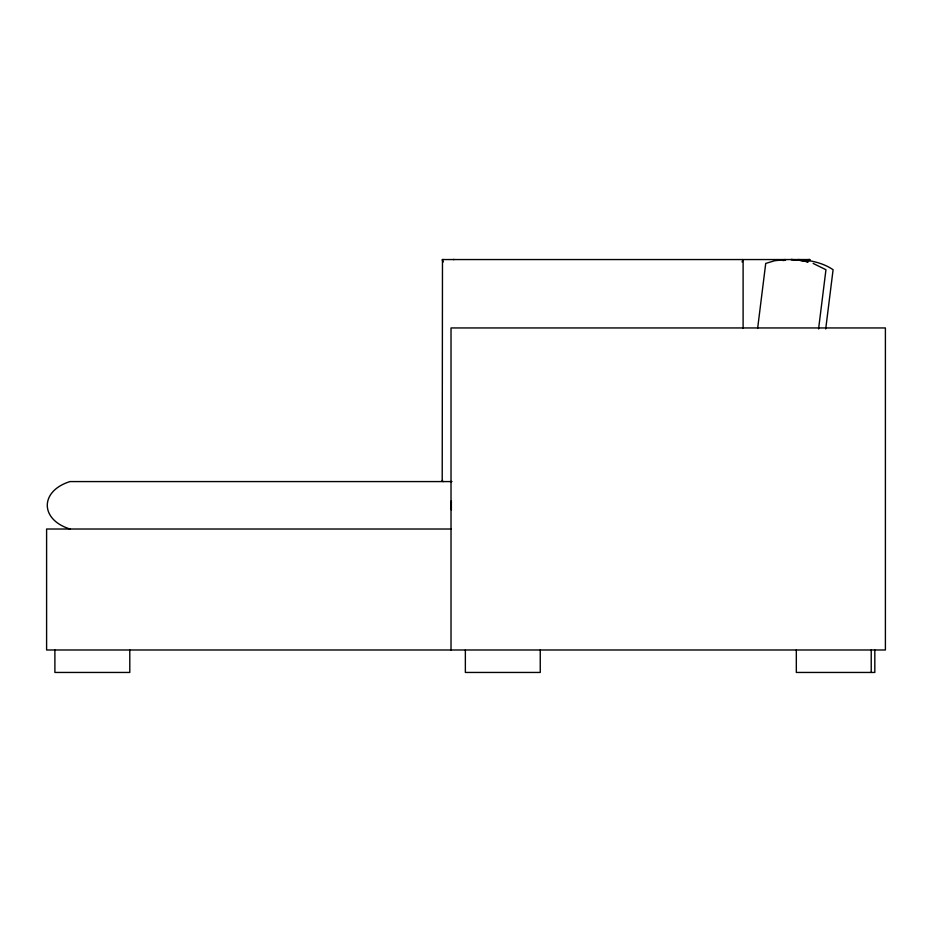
<?xml version="1.0" encoding="UTF-8"?>
<svg xmlns="http://www.w3.org/2000/svg" width="932" height="932" viewBox="0 0 932 932"><rect width="100%" height="100%" fill="white"/><g stroke="black" fill="none" stroke-linecap="round" stroke-linejoin="round"><path stroke-width="1.4" d="M451.356 500.775L451.356 509.816M757.623 328.437L765.72 263.441L774.585 260.75L785.222 259.55M818.576 328.938L825.95 269.721L813.147 263.43M825.717 328.938L833.091 269.721C822.839 262.731 810.246 260.168 798.037 259.55M443.271 481.576L442.211 481.18L442.479 480.388M742.035 259.55L743.107 259.946L742.035 261.915M442.211 481.18L442.479 259.55L809.675 259.55M783.02 260.552L785.594 260.156M451.973 481.576L69.982 481.576C39.727 491.036 39.727 519.567 69.982 529.015M451.333 529.015L46.6 529.015L46.6 649.988L885.4 649.988L885.4 327.947L451.018 327.947L451.018 649.988M442.479 259.55L443.271 259.55M443.271 261.915L442.211 259.946M874.822 649.988L874.822 672.45L796.324 672.45L796.324 649.988M871.222 649.988L871.222 672.45M743.107 259.946L743.107 328.355M540.245 649.988L540.245 672.45L465.359 672.45L465.359 649.988M129.793 649.988L129.793 672.45L54.895 672.45L54.895 649.988M808.731 259.55A44.526 3.914 -32.1 0 1 809.675 260.739M453.185 259.55A44.526 3.914 32.1 0 1 454.129 259.55M807.916 261.915A36.942 16.17 5.9 0 0 790.907 259.55A37.268 16.461 5.9 0 1 807.916 261.915"/></g></svg>
